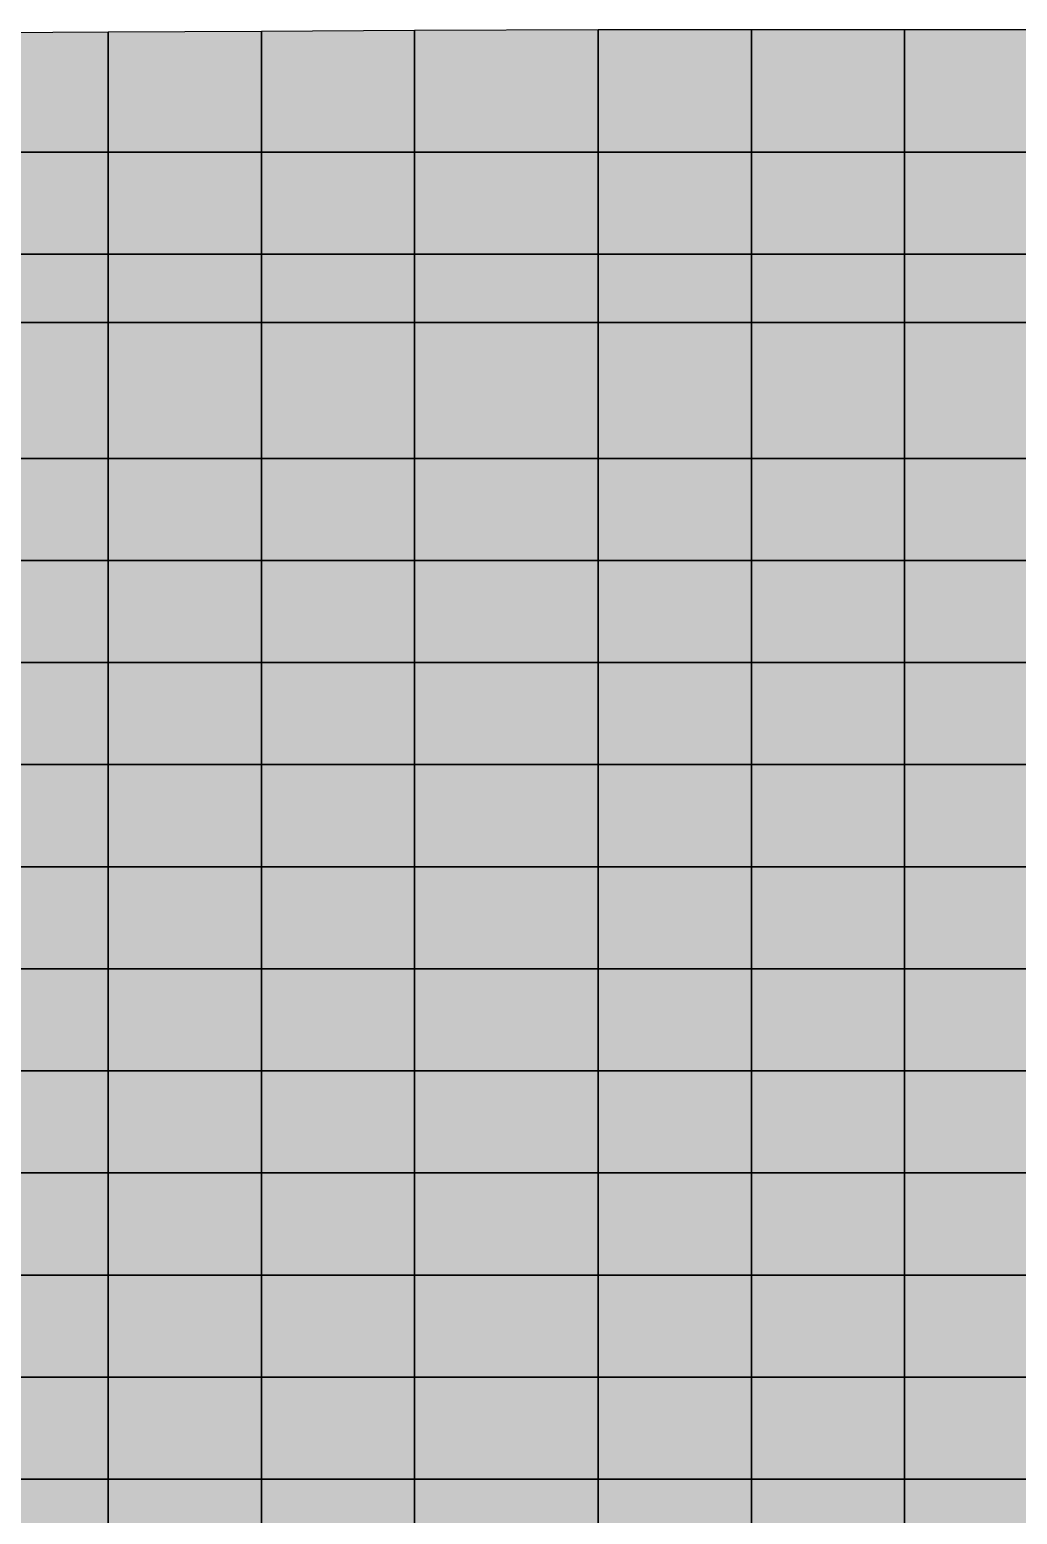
# Model space of a CAD drawing. Header units: inches. Extents: x -100 to 146, y -140 to 41.
# Drawn here: x 33.73 to 43.41, y -10.34 to 4.2 of the extents above; entities that cross this region are included whole.
import ezdxf

# ---------------------------------------------------------------- set-up
doc = ezdxf.new("R2010")
doc.units = ezdxf.units.IN
doc.header["$MEASUREMENT"] = 0
for name, color, linetype in [('Contour 1-01', 7, 'Continuous'), ('Mesh-joint-vd-s3', 7, 'Continuous'), ('Mesh-埋立土(気中)', 7, 'Continuous'), ('Mesh-埋立土(水中)', 7, 'Continuous'), ('Mesh-深層混合処理(気中)', 7, 'Continuous'), ('Mesh-深層混合処理(水中)', 7, 'Continuous'), ('Undeformed Mesh-埋立土(気中)', 7, 'Continuous'), ('Undeformed Mesh-埋立土(水中)', 7, 'Continuous'), ('Undeformed Mesh-深層混合処理(気中)', 7, 'Continuous'), ('Undeformed Mesh-深層混合処理(水中)', 7, 'Continuous')]:
    doc.layers.add(name, color=color, linetype=linetype)

msp = doc.modelspace()

# ---------------------------------------------------------------- linework, layer by layer
at = {"color": 7, "true_color": 0xffffff, "transparency": 33554687}
for p, q in [((37.5, 3), (37.5, 3)), ((37.5, 2), (37.5, 2)), ((37.5, 1.33), (37.5, 1.33)), ((37.5, 0), (37.5, 0)), ((37.5, -1), (37.5, -1)), ((37.5, -2), (37.5, -2)), ((37.5, -3), (37.5, -3)), ((37.5, -4), (37.5, -4)), ((37.5, -5), (37.5, -5)), ((37.5, -6), (37.5, -6)), ((37.5, -7), (37.5, -7)), ((37.5, -8), (37.5, -8)), ((37.5, -9), (37.5, -9)), ((37.5, -10), (37.5, -10))]:
    msp.add_line(p, q, dxfattribs=at)
for points in [[(34.5, 4.176), (33.3, 4.17), (33.3, 3)], [(34.5, 4.176), (33.3, 3), (34.5, 3)], [(36, 4.1835), (34.5, 4.176), (34.5, 3)], [(36, 4.1835), (34.5, 3), (36, 3)], [(37.5, 4.191), (36, 4.1835), (36, 3)], [(37.5, 4.191), (36, 3), (37.5, 3)], [(39.3, 4.2), (37.5, 4.191), (37.5, 3)], [(39.3, 4.2), (37.5, 3), (39.3, 3)], [(40.8, 4.2), (39.3, 4.2), (39.3, 3)], [(40.8, 4.2), (39.3, 3), (40.8, 3)], [(40.8, 3), (42.3, 3), (42.3, 4.2)], [(40.8, 3), (42.3, 4.2), (40.8, 4.2)], [(42.3, 3), (43.8, 3), (43.8, 4.2)], [(42.3, 3), (43.8, 4.2), (42.3, 4.2)], [(33.3, 2), (34.5, 2), (34.5, 3)], [(33.3, 2), (34.5, 3), (33.3, 3)], [(34.5, 2), (36, 2), (36, 3)], [(34.5, 2), (36, 3), (34.5, 3)], [(36, 2), (37.5, 2), (37.5, 3)], [(36, 2), (37.5, 3), (36, 3)], [(37.5, 2), (39.3, 2), (39.3, 3)], [(37.5, 2), (39.3, 3), (37.5, 3)], [(39.3, 2), (40.8, 2), (40.8, 3)], [(39.3, 2), (40.8, 3), (39.3, 3)], [(40.8, 3), (40.8, 2), (42.3, 2)], [(40.8, 3), (42.3, 2), (42.3, 3)], [(42.3, 2), (43.8, 2), (43.8, 3)], [(42.3, 2), (43.8, 3), (42.3, 3)], [(33.3, 2), (33.3, 1.33), (34.5, 1.33)], [(33.3, 2), (34.5, 1.33), (34.5, 2)], [(36, 1.33), (36, 2), (34.5, 2)], [(36, 1.33), (34.5, 2), (34.5, 1.33)], [(37.5, 1.33), (37.5, 2), (36, 2)], [(37.5, 1.33), (36, 2), (36, 1.33)], [(37.5, 2), (37.5, 1.33), (39.3, 1.33)], [(37.5, 2), (39.3, 1.33), (39.3, 2)], [(39.3, 1.33), (40.8, 1.33), (40.8, 2)], [(39.3, 1.33), (40.8, 2), (39.3, 2)], [(40.8, 1.33), (42.3, 1.33), (42.3, 2)], [(40.8, 1.33), (42.3, 2), (40.8, 2)], [(42.3, 2), (42.3, 1.33), (43.8, 1.33)], [(42.3, 2), (43.8, 1.33), (43.8, 2)], [(34.5, 1.33), (33.3, 1.33), (33.3, 0)], [(34.5, 1.33), (33.3, 0), (34.5, 0)], [(36, 0), (36, 1.33), (34.5, 1.33)], [(36, 0), (34.5, 1.33), (34.5, 0)], [(37.5, 1.33), (36, 1.33), (36, 0)], [(37.5, 1.33), (36, 0), (37.5, 0)], [(39.3, 1.33), (37.5, 1.33), (37.5, 0)], [(39.3, 1.33), (37.5, 0), (39.3, 0)], [(40.8, 1.33), (39.3, 1.33), (39.3, 0)], [(40.8, 1.33), (39.3, 0), (40.8, 0)], [(42.3, 1.33), (40.8, 1.33), (40.8, 0)], [(42.3, 1.33), (40.8, 0), (42.3, 0)], [(42.3, 1.33), (42.3, 0), (43.8, 0)], [(42.3, 1.33), (43.8, 0), (43.8, 1.33)], [(33.3, 0), (33.3, -1), (34.5, -1)], [(33.3, 0), (34.5, -1), (34.5, 0)], [(36, -1), (36, 0), (34.5, 0)], [(36, -1), (34.5, 0), (34.5, -1)], [(37.5, -1), (37.5, 0), (36, 0)], [(37.5, -1), (36, 0), (36, -1)], [(37.5, 0), (37.5, -1), (39.3, -1)], [(37.5, 0), (39.3, -1), (39.3, 0)], [(39.3, 0), (39.3, -1), (40.8, -1)], [(39.3, 0), (40.8, -1), (40.8, 0)], [(40.8, 0), (40.8, -1), (42.3, -1)], [(40.8, 0), (42.3, -1), (42.3, 0)], [(42.3, 0), (42.3, -1), (43.8, -1)], [(42.3, 0), (43.8, -1), (43.8, 0)], [(33.3, -1), (33.3, -2), (34.5, -2)], [(33.3, -1), (34.5, -2), (34.5, -1)], [(36, -1), (34.5, -1), (34.5, -2)], [(36, -1), (34.5, -2), (36, -2)], [(37.5, -2), (37.5, -1), (36, -1)], [(37.5, -2), (36, -1), (36, -2)], [(37.5, -1), (37.5, -2), (39.3, -2)], [(37.5, -1), (39.3, -2), (39.3, -1)], [(40.8, -1), (39.3, -1), (39.3, -2)], [(40.8, -1), (39.3, -2), (40.8, -2)], [(40.8, -1), (40.8, -2), (42.3, -2)], [(40.8, -1), (42.3, -2), (42.3, -1)], [(43.8, -1), (42.3, -1), (42.3, -2)], [(43.8, -1), (42.3, -2), (43.8, -2)], [(34.5, -2), (33.3, -2), (33.3, -3)], [(34.5, -2), (33.3, -3), (34.5, -3)], [(36, -2), (34.5, -2), (34.5, -3)], [(36, -2), (34.5, -3), (36, -3)], [(37.5, -3), (37.5, -2), (36, -2)], [(37.5, -3), (36, -2), (36, -3)], [(39.3, -2), (37.5, -2), (37.5, -3)], [(39.3, -2), (37.5, -3), (39.3, -3)], [(40.8, -2), (39.3, -2), (39.3, -3)], [(40.8, -2), (39.3, -3), (40.8, -3)], [(42.3, -2), (40.8, -2), (40.8, -3)], [(42.3, -2), (40.8, -3), (42.3, -3)], [(43.8, -2), (42.3, -2), (42.3, -3)], [(43.8, -2), (42.3, -3), (43.8, -3)], [(34.5, -3), (33.3, -3), (33.3, -4)], [(34.5, -3), (33.3, -4), (34.5, -4)], [(36, -3), (34.5, -3), (34.5, -4)], [(36, -3), (34.5, -4), (36, -4)], [(37.5, -3), (36, -3), (36, -4)], [(37.5, -3), (36, -4), (37.5, -4)], [(39.3, -3), (37.5, -3), (37.5, -4)], [(39.3, -3), (37.5, -4), (39.3, -4)], [(40.8, -3), (39.3, -3), (39.3, -4)], [(40.8, -3), (39.3, -4), (40.8, -4)], [(42.3, -3), (40.8, -3), (40.8, -4)], [(42.3, -3), (40.8, -4), (42.3, -4)], [(43.8, -3), (42.3, -3), (42.3, -4)], [(43.8, -3), (42.3, -4), (43.8, -4)], [(33.3, -4), (33.3, -5), (34.5, -5)], [(33.3, -4), (34.5, -5), (34.5, -4)], [(36, -4), (34.5, -4), (34.5, -5)], [(36, -4), (34.5, -5), (36, -5)], [(37.5, -5), (37.5, -4), (36, -4)], [(37.5, -5), (36, -4), (36, -5)], [(37.5, -4), (37.5, -5), (39.3, -5)], [(37.5, -4), (39.3, -5), (39.3, -4)], [(40.8, -4), (39.3, -4), (39.3, -5)], [(40.8, -4), (39.3, -5), (40.8, -5)], [(40.8, -4), (40.8, -5), (42.3, -5)], [(40.8, -4), (42.3, -5), (42.3, -4)], [(43.8, -4), (42.3, -4), (42.3, -5)], [(43.8, -4), (42.3, -5), (43.8, -5)], [(34.5, -5), (33.3, -5), (33.3, -6)], [(34.5, -5), (33.3, -6), (34.5, -6)], [(36, -5), (34.5, -5), (34.5, -6)], [(36, -5), (34.5, -6), (36, -6)], [(37.5, -5), (36, -5), (36, -6)], [(37.5, -5), (36, -6), (37.5, -6)], [(39.3, -5), (37.5, -5), (37.5, -6)], [(39.3, -5), (37.5, -6), (39.3, -6)], [(40.8, -5), (39.3, -5), (39.3, -6)], [(40.8, -5), (39.3, -6), (40.8, -6)], [(42.3, -5), (40.8, -5), (40.8, -6)], [(42.3, -5), (40.8, -6), (42.3, -6)], [(43.8, -5), (42.3, -5), (42.3, -6)], [(43.8, -5), (42.3, -6), (43.8, -6)], [(34.5, -6), (33.3, -6), (33.3, -7)], [(34.5, -6), (33.3, -7), (34.5, -7)], [(36, -6), (34.5, -6), (34.5, -7)], [(36, -6), (34.5, -7), (36, -7)], [(37.5, -6), (36, -6), (36, -7)], [(37.5, -6), (36, -7), (37.5, -7)], [(39.3, -6), (37.5, -6), (37.5, -7)], [(39.3, -6), (37.5, -7), (39.3, -7)], [(40.8, -6), (39.3, -6), (39.3, -7)], [(40.8, -6), (39.3, -7), (40.8, -7)], [(42.3, -6), (40.8, -6), (40.8, -7)], [(42.3, -6), (40.8, -7), (42.3, -7)], [(43.8, -6), (42.3, -6), (42.3, -7)], [(43.8, -6), (42.3, -7), (43.8, -7)], [(34.5, -7), (33.3, -7), (33.3, -8)], [(34.5, -7), (33.3, -8), (34.5, -8)], [(36, -7), (34.5, -7), (34.5, -8)], [(36, -7), (34.5, -8), (36, -8)], [(37.5, -7), (36, -7), (36, -8)], [(37.5, -7), (36, -8), (37.5, -8)], [(39.3, -7), (37.5, -7), (37.5, -8)], [(39.3, -7), (37.5, -8), (39.3, -8)], [(40.8, -7), (39.3, -7), (39.3, -8)], [(40.8, -7), (39.3, -8), (40.8, -8)], [(42.3, -7), (40.8, -7), (40.8, -8)], [(42.3, -7), (40.8, -8), (42.3, -8)], [(43.8, -7), (42.3, -7), (42.3, -8)], [(43.8, -7), (42.3, -8), (43.8, -8)], [(34.5, -8), (33.3, -8), (33.3, -9)], [(34.5, -8), (33.3, -9), (34.5, -9)], [(36, -8), (34.5, -8), (34.5, -9)], [(36, -8), (34.5, -9), (36, -9)], [(37.5, -8), (36, -8), (36, -9)], [(37.5, -8), (36, -9), (37.5, -9)], [(39.3, -8), (37.5, -8), (37.5, -9)], [(39.3, -8), (37.5, -9), (39.3, -9)], [(40.8, -8), (39.3, -8), (39.3, -9)], [(40.8, -8), (39.3, -9), (40.8, -9)], [(42.3, -8), (40.8, -8), (40.8, -9)], [(42.3, -8), (40.8, -9), (42.3, -9)], [(43.8, -8), (42.3, -8), (42.3, -9)], [(43.8, -8), (42.3, -9), (43.8, -9)], [(34.5, -9), (33.3, -9), (33.3, -10)], [(34.5, -9), (33.3, -10), (34.5, -10)], [(36, -9), (34.5, -9), (34.5, -10)], [(36, -9), (34.5, -10), (36, -10)], [(37.5, -9), (36, -9), (36, -10)], [(37.5, -9), (36, -10), (37.5, -10)], [(39.3, -9), (37.5, -9), (37.5, -10)], [(39.3, -9), (37.5, -10), (39.3, -10)], [(40.8, -9), (39.3, -9), (39.3, -10)], [(40.8, -9), (39.3, -10), (40.8, -10)], [(42.3, -9), (40.8, -9), (40.8, -10)], [(42.3, -9), (40.8, -10), (42.3, -10)], [(43.8, -9), (42.3, -9), (42.3, -10)], [(43.8, -9), (42.3, -10), (43.8, -10)], [(33.3, -10), (33.3, -11), (34.5, -11)], [(33.3, -10), (34.5, -11), (34.5, -10)], [(36, -11), (36, -10), (34.5, -10)], [(36, -11), (34.5, -10), (34.5, -11)], [(37.5, -11), (37.5, -10), (36, -10)], [(37.5, -11), (36, -10), (36, -11)], [(37.5, -10), (37.5, -11), (39.3, -11)], [(37.5, -10), (39.3, -11), (39.3, -10)], [(40.8, -10), (39.3, -10), (39.3, -11)], [(40.8, -10), (39.3, -11), (40.8, -11)], [(40.8, -10), (40.8, -11), (42.3, -11)], [(40.8, -10), (42.3, -11), (42.3, -10)], [(43.8, -10), (42.3, -10), (42.3, -11)], [(43.8, -10), (42.3, -11), (43.8, -11)]]:
    msp.add_solid(points, dxfattribs=at)
at = {"layer": 'Contour 1-01', "color": 5, "true_color": 0x0000ff}
for points in [[(34.5, 4.176), (33.3, 4.17), (33.3, 3)], [(34.5, 4.176), (33.3, 3), (34.5, 3)], [(36, 4.1835), (34.5, 4.176), (34.5, 3)], [(36, 4.1835), (34.5, 3), (36, 3)], [(37.5, 4.191), (36, 4.1835), (36, 3)], [(37.5, 4.191), (36, 3), (37.5, 3)], [(39.3, 4.2), (37.5, 4.191), (37.5, 3)], [(39.3, 4.2), (37.5, 3), (39.3, 3)], [(40.8, 4.2), (39.3, 4.2), (39.3, 3)], [(40.8, 4.2), (39.3, 3), (40.8, 3)], [(40.8, 3), (42.3, 3), (42.3, 4.2)], [(40.8, 3), (42.3, 4.2), (40.8, 4.2)], [(42.3, 3), (43.8, 3), (43.8, 4.2)], [(42.3, 3), (43.8, 4.2), (42.3, 4.2)], [(33.3, 2), (34.5, 2), (34.5, 3)], [(33.3, 2), (34.5, 3), (33.3, 3)], [(34.5, 2), (36, 2), (36, 3)], [(34.5, 2), (36, 3), (34.5, 3)], [(36, 2), (37.5, 2), (37.5, 3)], [(36, 2), (37.5, 3), (36, 3)], [(37.5, 2), (39.3, 2), (39.3, 3)], [(37.5, 2), (39.3, 3), (37.5, 3)], [(39.3, 2), (40.8, 2), (40.8, 3)], [(39.3, 2), (40.8, 3), (39.3, 3)], [(40.8, 3), (40.8, 2), (42.3, 2)], [(40.8, 3), (42.3, 2), (42.3, 3)], [(42.3, 2), (43.8, 2), (43.8, 3)], [(42.3, 2), (43.8, 3), (42.3, 3)], [(33.3, 2), (33.3, 1.33), (34.5, 1.33)], [(33.3, 2), (34.5, 1.33), (34.5, 2)], [(36, 1.33), (36, 2), (34.5, 2)], [(36, 1.33), (34.5, 2), (34.5, 1.33)], [(37.5, 1.33), (37.5, 2), (36, 2)], [(37.5, 1.33), (36, 2), (36, 1.33)], [(37.5, 2), (37.5, 1.33), (39.3, 1.33)], [(37.5, 2), (39.3, 1.33), (39.3, 2)], [(39.3, 1.33), (40.8, 1.33), (40.8, 2)], [(39.3, 1.33), (40.8, 2), (39.3, 2)], [(40.8, 1.33), (42.3, 1.33), (42.3, 2)], [(40.8, 1.33), (42.3, 2), (40.8, 2)], [(42.3, 2), (42.3, 1.33), (43.8, 1.33)], [(42.3, 2), (43.8, 1.33), (43.8, 2)], [(34.5, 1.33), (33.3, 1.33), (33.3, 0)], [(34.5, 1.33), (33.3, 0), (34.5, 0)], [(36, 0), (36, 1.33), (34.5, 1.33)], [(36, 0), (34.5, 1.33), (34.5, 0)], [(37.5, 1.33), (36, 1.33), (36, 0)], [(37.5, 1.33), (36, 0), (37.5, 0)], [(39.3, 1.33), (37.5, 1.33), (37.5, 0)], [(39.3, 1.33), (37.5, 0), (39.3, 0)], [(40.8, 1.33), (39.3, 1.33), (39.3, 0)], [(40.8, 1.33), (39.3, 0), (40.8, 0)], [(42.3, 1.33), (40.8, 1.33), (40.8, 0)], [(42.3, 1.33), (40.8, 0), (42.3, 0)], [(42.3, 1.33), (42.3, 0), (43.8, 0)], [(42.3, 1.33), (43.8, 0), (43.8, 1.33)], [(33.3, 0), (33.3, -1), (34.5, -1)], [(33.3, 0), (34.5, -1), (34.5, 0)], [(36, -1), (36, 0), (34.5, 0)], [(36, -1), (34.5, 0), (34.5, -1)], [(37.5, -1), (37.5, 0), (36, 0)], [(37.5, -1), (36, 0), (36, -1)], [(37.5, 0), (37.5, -1), (39.3, -1)], [(37.5, 0), (39.3, -1), (39.3, 0)], [(39.3, 0), (39.3, -1), (40.8, -1)], [(39.3, 0), (40.8, -1), (40.8, 0)], [(40.8, 0), (40.8, -1), (42.3, -1)], [(40.8, 0), (42.3, -1), (42.3, 0)], [(42.3, 0), (42.3, -1), (43.8, -1)], [(42.3, 0), (43.8, -1), (43.8, 0)], [(33.3, -1), (33.3, -2), (34.5, -2)], [(33.3, -1), (34.5, -2), (34.5, -1)], [(36, -1), (34.5, -1), (34.5, -2)], [(36, -1), (34.5, -2), (36, -2)], [(37.5, -2), (37.5, -1), (36, -1)], [(37.5, -2), (36, -1), (36, -2)], [(37.5, -1), (37.5, -2), (39.3, -2)], [(37.5, -1), (39.3, -2), (39.3, -1)], [(40.8, -1), (39.3, -1), (39.3, -2)], [(40.8, -1), (39.3, -2), (40.8, -2)], [(40.8, -1), (40.8, -2), (42.3, -2)], [(40.8, -1), (42.3, -2), (42.3, -1)], [(43.8, -1), (42.3, -1), (42.3, -2)], [(43.8, -1), (42.3, -2), (43.8, -2)], [(34.5, -2), (33.3, -2), (33.3, -3)], [(34.5, -2), (33.3, -3), (34.5, -3)], [(36, -2), (34.5, -2), (34.5, -3)], [(36, -2), (34.5, -3), (36, -3)], [(37.5, -3), (37.5, -2), (36, -2)], [(37.5, -3), (36, -2), (36, -3)], [(39.3, -2), (37.5, -2), (37.5, -3)], [(39.3, -2), (37.5, -3), (39.3, -3)], [(40.8, -2), (39.3, -2), (39.3, -3)], [(40.8, -2), (39.3, -3), (40.8, -3)], [(42.3, -2), (40.8, -2), (40.8, -3)], [(42.3, -2), (40.8, -3), (42.3, -3)], [(43.8, -2), (42.3, -2), (42.3, -3)], [(43.8, -2), (42.3, -3), (43.8, -3)], [(34.5, -3), (33.3, -3), (33.3, -4)], [(34.5, -3), (33.3, -4), (34.5, -4)], [(36, -3), (34.5, -3), (34.5, -4)], [(36, -3), (34.5, -4), (36, -4)], [(37.5, -3), (36, -3), (36, -4)], [(37.5, -3), (36, -4), (37.5, -4)], [(39.3, -3), (37.5, -3), (37.5, -4)], [(39.3, -3), (37.5, -4), (39.3, -4)], [(40.8, -3), (39.3, -3), (39.3, -4)], [(40.8, -3), (39.3, -4), (40.8, -4)], [(42.3, -3), (40.8, -3), (40.8, -4)], [(42.3, -3), (40.8, -4), (42.3, -4)], [(43.8, -3), (42.3, -3), (42.3, -4)], [(43.8, -3), (42.3, -4), (43.8, -4)], [(33.3, -4), (33.3, -5), (34.5, -5)], [(33.3, -4), (34.5, -5), (34.5, -4)], [(36, -4), (34.5, -4), (34.5, -5)], [(36, -4), (34.5, -5), (36, -5)], [(37.5, -5), (37.5, -4), (36, -4)], [(37.5, -5), (36, -4), (36, -5)], [(37.5, -4), (37.5, -5), (39.3, -5)], [(37.5, -4), (39.3, -5), (39.3, -4)], [(40.8, -4), (39.3, -4), (39.3, -5)], [(40.8, -4), (39.3, -5), (40.8, -5)], [(40.8, -4), (40.8, -5), (42.3, -5)], [(40.8, -4), (42.3, -5), (42.3, -4)], [(43.8, -4), (42.3, -4), (42.3, -5)], [(43.8, -4), (42.3, -5), (43.8, -5)], [(34.5, -5), (33.3, -5), (33.3, -6)], [(34.5, -5), (33.3, -6), (34.5, -6)], [(36, -5), (34.5, -5), (34.5, -6)], [(36, -5), (34.5, -6), (36, -6)], [(37.5, -5), (36, -5), (36, -6)], [(37.5, -5), (36, -6), (37.5, -6)], [(39.3, -5), (37.5, -5), (37.5, -6)], [(39.3, -5), (37.5, -6), (39.3, -6)], [(40.8, -5), (39.3, -5), (39.3, -6)], [(40.8, -5), (39.3, -6), (40.8, -6)], [(42.3, -5), (40.8, -5), (40.8, -6)], [(42.3, -5), (40.8, -6), (42.3, -6)], [(43.8, -5), (42.3, -5), (42.3, -6)], [(43.8, -5), (42.3, -6), (43.8, -6)], [(34.5, -6), (33.3, -6), (33.3, -7)], [(34.5, -6), (33.3, -7), (34.5, -7)], [(36, -6), (34.5, -6), (34.5, -7)], [(36, -6), (34.5, -7), (36, -7)], [(37.5, -6), (36, -6), (36, -7)], [(37.5, -6), (36, -7), (37.5, -7)], [(39.3, -6), (37.5, -6), (37.5, -7)], [(39.3, -6), (37.5, -7), (39.3, -7)], [(40.8, -6), (39.3, -6), (39.3, -7)], [(40.8, -6), (39.3, -7), (40.8, -7)], [(42.3, -6), (40.8, -6), (40.8, -7)], [(42.3, -6), (40.8, -7), (42.3, -7)], [(43.8, -6), (42.3, -6), (42.3, -7)], [(43.8, -6), (42.3, -7), (43.8, -7)], [(34.5, -7), (33.3, -7), (33.3, -8)], [(34.5, -7), (33.3, -8), (34.5, -8)], [(36, -7), (34.5, -7), (34.5, -8)], [(36, -7), (34.5, -8), (36, -8)], [(37.5, -7), (36, -7), (36, -8)], [(37.5, -7), (36, -8), (37.5, -8)], [(39.3, -7), (37.5, -7), (37.5, -8)], [(39.3, -7), (37.5, -8), (39.3, -8)], [(40.8, -7), (39.3, -7), (39.3, -8)], [(40.8, -7), (39.3, -8), (40.8, -8)], [(42.3, -7), (40.8, -7), (40.8, -8)], [(42.3, -7), (40.8, -8), (42.3, -8)], [(43.8, -7), (42.3, -7), (42.3, -8)], [(43.8, -7), (42.3, -8), (43.8, -8)], [(34.5, -8), (33.3, -8), (33.3, -9)], [(34.5, -8), (33.3, -9), (34.5, -9)], [(36, -8), (34.5, -8), (34.5, -9)], [(36, -8), (34.5, -9), (36, -9)], [(37.5, -8), (36, -8), (36, -9)], [(37.5, -8), (36, -9), (37.5, -9)], [(39.3, -8), (37.5, -8), (37.5, -9)], [(39.3, -8), (37.5, -9), (39.3, -9)], [(40.8, -8), (39.3, -8), (39.3, -9)], [(40.8, -8), (39.3, -9), (40.8, -9)], [(42.3, -8), (40.8, -8), (40.8, -9)], [(42.3, -8), (40.8, -9), (42.3, -9)], [(43.8, -8), (42.3, -8), (42.3, -9)], [(43.8, -8), (42.3, -9), (43.8, -9)], [(34.5, -9), (33.3, -9), (33.3, -10)], [(34.5, -9), (33.3, -10), (34.5, -10)], [(36, -9), (34.5, -9), (34.5, -10)], [(36, -9), (34.5, -10), (36, -10)], [(37.5, -9), (36, -9), (36, -10)], [(37.5, -9), (36, -10), (37.5, -10)], [(39.3, -9), (37.5, -9), (37.5, -10)], [(39.3, -9), (37.5, -10), (39.3, -10)], [(40.8, -9), (39.3, -9), (39.3, -10)], [(40.8, -9), (39.3, -10), (40.8, -10)], [(42.3, -9), (40.8, -9), (40.8, -10)], [(42.3, -9), (40.8, -10), (42.3, -10)], [(43.8, -9), (42.3, -9), (42.3, -10)], [(43.8, -9), (42.3, -10), (43.8, -10)], [(33.3, -10), (33.3, -11), (34.5, -11)], [(33.3, -10), (34.5, -11), (34.5, -10)], [(36, -11), (36, -10), (34.5, -10)], [(36, -11), (34.5, -10), (34.5, -11)], [(37.5, -11), (37.5, -10), (36, -10)], [(37.5, -11), (36, -10), (36, -11)], [(37.5, -10), (37.5, -11), (39.3, -11)], [(37.5, -10), (39.3, -11), (39.3, -10)], [(40.8, -10), (39.3, -10), (39.3, -11)], [(40.8, -10), (39.3, -11), (40.8, -11)], [(40.8, -10), (40.8, -11), (42.3, -11)], [(40.8, -10), (42.3, -11), (42.3, -10)], [(43.8, -10), (42.3, -10), (42.3, -11)], [(43.8, -10), (42.3, -11), (43.8, -11)]]:
    msp.add_solid(points, dxfattribs=at)
at = {"layer": 'Mesh-joint-vd-s3', "color": 18, "true_color": 0x000000, "transparency": 33554559}
for p, q in [((37.5, 3), (37.5, 3)), ((37.5, 2), (37.5, 2)), ((37.5, 1.33), (37.5, 1.33)), ((37.5, 0), (37.5, 0)), ((37.5, -1), (37.5, -1)), ((37.5, -2), (37.5, -2)), ((37.5, -3), (37.5, -3)), ((37.5, -4), (37.5, -4)), ((37.5, -5), (37.5, -5)), ((37.5, -6), (37.5, -6)), ((37.5, -7), (37.5, -7)), ((37.5, -8), (37.5, -8)), ((37.5, -9), (37.5, -9)), ((37.5, -10), (37.5, -10))]:
    msp.add_line(p, q, dxfattribs=at)
at = {"layer": 'Mesh-埋立土(気中)', "color": 18, "true_color": 0x000000, "transparency": 33554559}
for p, q in [((34.5, 4.176), (33.3, 4.17)), ((36, 4.1835), (34.5, 4.176)), ((34.5, 3), (34.5, 4.176)), ((34.5, 4.176), (34.5, 3)), ((37.5, 4.191), (36, 4.1835)), ((36, 3), (36, 4.1835)), ((36, 4.1835), (36, 3)), ((39.3, 4.2), (37.5, 4.191)), ((37.5, 3), (37.5, 4.191)), ((37.5, 4.191), (37.5, 3)), ((39.3, 3), (39.3, 4.2)), ((40.8, 4.2), (39.3, 4.2)), ((39.3, 4.2), (39.3, 3)), ((40.8, 3), (40.8, 4.2)), ((42.3, 4.2), (40.8, 4.2)), ((40.8, 4.2), (40.8, 3)), ((42.3, 3), (42.3, 4.2)), ((43.8, 4.2), (42.3, 4.2)), ((42.3, 4.2), (42.3, 3)), ((34.5, 3), (33.3, 3)), ((33.3, 3), (34.5, 3)), ((34.5, 2), (34.5, 3)), ((36, 3), (34.5, 3)), ((34.5, 3), (34.5, 2)), ((34.5, 3), (36, 3)), ((36, 2), (36, 3)), ((37.5, 3), (36, 3)), ((36, 3), (36, 2)), ((36, 3), (37.5, 3)), ((37.5, 2), (37.5, 3)), ((39.3, 3), (37.5, 3)), ((37.5, 3), (37.5, 2)), ((37.5, 3), (39.3, 3)), ((39.3, 2), (39.3, 3)), ((40.8, 3), (39.3, 3)), ((39.3, 3), (39.3, 2)), ((39.3, 3), (40.8, 3)), ((40.8, 2), (40.8, 3)), ((40.8, 3), (40.8, 2)), ((42.3, 3), (40.8, 3)), ((40.8, 3), (42.3, 3)), ((42.3, 2), (42.3, 3)), ((43.8, 3), (42.3, 3)), ((42.3, 3), (42.3, 2)), ((42.3, 3), (43.8, 3)), ((33.3, 2), (34.5, 2)), ((34.5, 2), (36, 2)), ((36, 2), (37.5, 2)), ((37.5, 2), (37.5, 1.33)), ((39.3, 2), (37.5, 2)), ((37.5, 2), (39.3, 2)), ((39.3, 1.33), (39.3, 2)), ((40.8, 2), (39.3, 2)), ((39.3, 2), (39.3, 1.33)), ((39.3, 2), (40.8, 2)), ((40.8, 1.33), (40.8, 2)), ((42.3, 2), (40.8, 2)), ((40.8, 2), (40.8, 1.33)), ((40.8, 2), (42.3, 2)), ((42.3, 1.33), (42.3, 2)), ((42.3, 2), (42.3, 1.33)), ((43.8, 2), (42.3, 2)), ((42.3, 2), (43.8, 2)), ((37.5, 1.33), (39.3, 1.33)), ((39.3, 1.33), (40.8, 1.33)), ((40.8, 1.33), (42.3, 1.33)), ((42.3, 1.33), (43.8, 1.33))]:
    msp.add_line(p, q, dxfattribs=at)
at = {"layer": 'Mesh-埋立土(水中)', "color": 18, "true_color": 0x000000, "transparency": 33554559}
for p, q in [((39.3, 1.33), (37.5, 1.33)), ((37.5, 1.33), (37.5, 0)), ((39.3, 0), (39.3, 1.33)), ((40.8, 1.33), (39.3, 1.33)), ((39.3, 1.33), (39.3, 0)), ((40.8, 0), (40.8, 1.33)), ((42.3, 1.33), (40.8, 1.33)), ((40.8, 1.33), (40.8, 0)), ((42.3, 0), (42.3, 1.33)), ((42.3, 1.33), (42.3, 0)), ((43.8, 1.33), (42.3, 1.33)), ((37.5, 0), (37.5, -1)), ((39.3, 0), (37.5, 0)), ((37.5, 0), (39.3, 0)), ((39.3, -1), (39.3, 0)), ((39.3, 0), (39.3, -1)), ((40.8, 0), (39.3, 0)), ((39.3, 0), (40.8, 0)), ((40.8, -1), (40.8, 0)), ((40.8, 0), (40.8, -1)), ((42.3, 0), (40.8, 0)), ((40.8, 0), (42.3, 0)), ((42.3, -1), (42.3, 0)), ((42.3, 0), (42.3, -1)), ((43.8, 0), (42.3, 0)), ((42.3, 0), (43.8, 0)), ((37.5, -1), (37.5, -2)), ((39.3, -1), (37.5, -1)), ((37.5, -1), (39.3, -1)), ((39.3, -2), (39.3, -1)), ((40.8, -1), (39.3, -1)), ((39.3, -1), (39.3, -2)), ((39.3, -1), (40.8, -1)), ((40.8, -2), (40.8, -1)), ((40.8, -1), (40.8, -2)), ((42.3, -1), (40.8, -1)), ((40.8, -1), (42.3, -1)), ((42.3, -2), (42.3, -1)), ((43.8, -1), (42.3, -1)), ((42.3, -1), (42.3, -2)), ((42.3, -1), (43.8, -1)), ((39.3, -2), (37.5, -2)), ((37.5, -2), (37.5, -3)), ((37.5, -2), (39.3, -2)), ((39.3, -3), (39.3, -2)), ((40.8, -2), (39.3, -2)), ((39.3, -2), (39.3, -3)), ((39.3, -2), (40.8, -2)), ((40.8, -3), (40.8, -2)), ((42.3, -2), (40.8, -2)), ((40.8, -2), (40.8, -3)), ((40.8, -2), (42.3, -2)), ((42.3, -3), (42.3, -2)), ((43.8, -2), (42.3, -2)), ((42.3, -2), (42.3, -3)), ((42.3, -2), (43.8, -2)), ((39.3, -3), (37.5, -3)), ((37.5, -3), (37.5, -4)), ((37.5, -3), (39.3, -3)), ((39.3, -4), (39.3, -3)), ((40.8, -3), (39.3, -3)), ((39.3, -3), (39.3, -4)), ((39.3, -3), (40.8, -3)), ((40.8, -4), (40.8, -3)), ((40.8, -3), (42.3, -3)), ((42.3, -3), (40.8, -3)), ((40.8, -3), (40.8, -4)), ((42.3, -4), (42.3, -3)), ((43.8, -3), (42.3, -3)), ((42.3, -3), (42.3, -4)), ((42.3, -3), (43.8, -3)), ((37.5, -4), (37.5, -5)), ((39.3, -4), (37.5, -4)), ((37.5, -4), (39.3, -4)), ((39.3, -5), (39.3, -4)), ((40.8, -4), (39.3, -4)), ((39.3, -4), (39.3, -5)), ((39.3, -4), (40.8, -4)), ((40.8, -5), (40.8, -4)), ((40.8, -4), (40.8, -5)), ((42.3, -4), (40.8, -4)), ((40.8, -4), (42.3, -4)), ((42.3, -5), (42.3, -4)), ((43.8, -4), (42.3, -4)), ((42.3, -4), (42.3, -5)), ((42.3, -4), (43.8, -4)), ((39.3, -5), (37.5, -5)), ((37.5, -5), (37.5, -6)), ((37.5, -5), (39.3, -5)), ((39.3, -6), (39.3, -5)), ((40.8, -5), (39.3, -5)), ((39.3, -5), (39.3, -6)), ((39.3, -5), (40.8, -5)), ((40.8, -6), (40.8, -5)), ((42.3, -5), (40.8, -5)), ((40.8, -5), (40.8, -6)), ((40.8, -5), (42.3, -5)), ((42.3, -6), (42.3, -5)), ((43.8, -5), (42.3, -5)), ((42.3, -5), (42.3, -6)), ((42.3, -5), (43.8, -5)), ((39.3, -6), (37.5, -6)), ((37.5, -6), (37.5, -7)), ((37.5, -6), (39.3, -6)), ((39.3, -7), (39.3, -6)), ((40.8, -6), (39.3, -6)), ((39.3, -6), (39.3, -7)), ((39.3, -6), (40.8, -6)), ((40.8, -7), (40.8, -6)), ((42.3, -6), (40.8, -6)), ((40.8, -6), (40.8, -7)), ((40.8, -6), (42.3, -6)), ((42.3, -7), (42.3, -6)), ((43.8, -6), (42.3, -6)), ((42.3, -6), (42.3, -7)), ((42.3, -6), (43.8, -6)), ((39.3, -7), (37.5, -7)), ((37.5, -7), (37.5, -8)), ((37.5, -7), (39.3, -7)), ((39.3, -8), (39.3, -7)), ((40.8, -7), (39.3, -7)), ((39.3, -7), (39.3, -8)), ((39.3, -7), (40.8, -7)), ((40.8, -8), (40.8, -7)), ((42.3, -7), (40.8, -7)), ((40.8, -7), (40.8, -8)), ((40.8, -7), (42.3, -7)), ((42.3, -8), (42.3, -7)), ((42.3, -7), (43.8, -7)), ((43.8, -7), (42.3, -7)), ((42.3, -7), (42.3, -8)), ((39.3, -8), (37.5, -8)), ((37.5, -8), (37.5, -9)), ((37.5, -8), (39.3, -8)), ((39.3, -9), (39.3, -8)), ((40.8, -8), (39.3, -8)), ((39.3, -8), (39.3, -9)), ((39.3, -8), (40.8, -8)), ((40.8, -9), (40.8, -8)), ((42.3, -8), (40.8, -8)), ((40.8, -8), (40.8, -9)), ((40.8, -8), (42.3, -8)), ((42.3, -9), (42.3, -8)), ((43.8, -8), (42.3, -8)), ((42.3, -8), (42.3, -9)), ((42.3, -8), (43.8, -8)), ((39.3, -9), (37.5, -9)), ((37.5, -9), (37.5, -10)), ((37.5, -9), (39.3, -9)), ((39.3, -10), (39.3, -9)), ((40.8, -9), (39.3, -9)), ((39.3, -9), (39.3, -10)), ((39.3, -9), (40.8, -9)), ((40.8, -10), (40.8, -9)), ((42.3, -9), (40.8, -9)), ((40.8, -9), (40.8, -10)), ((40.8, -9), (42.3, -9)), ((42.3, -10), (42.3, -9)), ((43.8, -9), (42.3, -9)), ((42.3, -9), (42.3, -10)), ((42.3, -9), (43.8, -9)), ((37.5, -10), (37.5, -11)), ((39.3, -10), (37.5, -10)), ((37.5, -10), (39.3, -10)), ((39.3, -11), (39.3, -10)), ((40.8, -10), (39.3, -10)), ((39.3, -10), (39.3, -11)), ((39.3, -10), (40.8, -10)), ((40.8, -11), (40.8, -10)), ((40.8, -10), (40.8, -11)), ((42.3, -10), (40.8, -10)), ((40.8, -10), (42.3, -10)), ((42.3, -11), (42.3, -10)), ((43.8, -10), (42.3, -10)), ((42.3, -10), (42.3, -11)), ((42.3, -10), (43.8, -10))]:
    msp.add_line(p, q, dxfattribs=at)
at = {"layer": 'Mesh-深層混合処理(気中)', "color": 18, "true_color": 0x000000, "transparency": 33554559}
for p, q in [((34.5, 2), (33.3, 2)), ((34.5, 1.33), (34.5, 2)), ((36, 2), (34.5, 2)), ((34.5, 2), (34.5, 1.33)), ((36, 1.33), (36, 2)), ((37.5, 2), (36, 2)), ((36, 2), (36, 1.33)), ((37.5, 1.33), (37.5, 2)), ((33.3, 1.33), (34.5, 1.33)), ((34.5, 1.33), (36, 1.33)), ((36, 1.33), (37.5, 1.33))]:
    msp.add_line(p, q, dxfattribs=at)
at = {"layer": 'Mesh-深層混合処理(水中)', "color": 18, "true_color": 0x000000, "transparency": 33554559}
for p, q in [((34.5, 1.33), (33.3, 1.33)), ((34.5, 0), (34.5, 1.33)), ((36, 1.33), (34.5, 1.33)), ((34.5, 1.33), (34.5, 0)), ((36, 0), (36, 1.33)), ((37.5, 1.33), (36, 1.33)), ((36, 1.33), (36, 0)), ((37.5, 0), (37.5, 1.33)), ((34.5, 0), (33.3, 0)), ((33.3, 0), (34.5, 0)), ((34.5, -1), (34.5, 0)), ((36, 0), (34.5, 0)), ((34.5, 0), (34.5, -1)), ((34.5, 0), (36, 0)), ((36, -1), (36, 0)), ((37.5, 0), (36, 0)), ((36, 0), (36, -1)), ((36, 0), (37.5, 0)), ((37.5, -1), (37.5, 0)), ((34.5, -1), (33.3, -1)), ((33.3, -1), (34.5, -1)), ((34.5, -2), (34.5, -1)), ((36, -1), (34.5, -1)), ((34.5, -1), (34.5, -2)), ((34.5, -1), (36, -1)), ((36, -2), (36, -1)), ((37.5, -1), (36, -1)), ((36, -1), (36, -2)), ((36, -1), (37.5, -1)), ((37.5, -2), (37.5, -1)), ((33.3, -2), (34.5, -2)), ((34.5, -2), (33.3, -2)), ((34.5, -3), (34.5, -2)), ((36, -2), (34.5, -2)), ((34.5, -2), (34.5, -3)), ((34.5, -2), (36, -2)), ((36, -3), (36, -2)), ((37.5, -2), (36, -2)), ((36, -2), (36, -3)), ((36, -2), (37.5, -2)), ((37.5, -3), (37.5, -2)), ((34.5, -3), (33.3, -3)), ((33.3, -3), (34.5, -3)), ((34.5, -4), (34.5, -3)), ((36, -3), (34.5, -3)), ((34.5, -3), (34.5, -4)), ((34.5, -3), (36, -3)), ((36, -4), (36, -3)), ((37.5, -3), (36, -3)), ((36, -3), (36, -4)), ((36, -3), (37.5, -3)), ((37.5, -4), (37.5, -3)), ((34.5, -4), (33.3, -4)), ((33.3, -4), (34.5, -4)), ((34.5, -5), (34.5, -4)), ((36, -4), (34.5, -4)), ((34.5, -4), (34.5, -5)), ((34.5, -4), (36, -4)), ((36, -5), (36, -4)), ((37.5, -4), (36, -4)), ((36, -4), (36, -5)), ((36, -4), (37.5, -4)), ((37.5, -5), (37.5, -4)), ((34.5, -5), (33.3, -5)), ((33.3, -5), (34.5, -5)), ((34.5, -6), (34.5, -5)), ((34.5, -5), (36, -5)), ((36, -5), (34.5, -5)), ((34.5, -5), (34.5, -6)), ((36, -6), (36, -5)), ((37.5, -5), (36, -5)), ((36, -5), (36, -6)), ((36, -5), (37.5, -5)), ((37.5, -6), (37.5, -5)), ((34.5, -6), (33.3, -6)), ((33.3, -6), (34.5, -6)), ((34.5, -7), (34.5, -6)), ((36, -6), (34.5, -6)), ((34.5, -6), (34.5, -7)), ((34.5, -6), (36, -6)), ((36, -7), (36, -6)), ((37.5, -6), (36, -6)), ((36, -6), (36, -7)), ((36, -6), (37.5, -6)), ((37.5, -7), (37.5, -6)), ((34.5, -7), (33.3, -7)), ((33.3, -7), (34.5, -7)), ((34.5, -8), (34.5, -7)), ((36, -7), (34.5, -7)), ((34.5, -7), (34.5, -8)), ((34.5, -7), (36, -7)), ((36, -8), (36, -7)), ((36, -7), (37.5, -7)), ((37.5, -7), (36, -7)), ((36, -7), (36, -8)), ((37.5, -8), (37.5, -7)), ((34.5, -8), (33.3, -8)), ((33.3, -8), (34.5, -8)), ((34.5, -9), (34.5, -8)), ((36, -8), (34.5, -8)), ((34.5, -8), (34.5, -9)), ((34.5, -8), (36, -8)), ((36, -9), (36, -8)), ((37.5, -8), (36, -8)), ((36, -8), (36, -9)), ((36, -8), (37.5, -8)), ((37.5, -9), (37.5, -8)), ((34.5, -9), (33.3, -9)), ((33.3, -9), (34.5, -9)), ((34.5, -10), (34.5, -9)), ((36, -9), (34.5, -9)), ((34.5, -9), (34.5, -10)), ((34.5, -9), (36, -9)), ((36, -10), (36, -9)), ((37.5, -9), (36, -9)), ((36, -9), (36, -10)), ((36, -9), (37.5, -9)), ((37.5, -10), (37.5, -9)), ((34.5, -10), (33.3, -10)), ((33.3, -10), (34.5, -10)), ((34.5, -11), (34.5, -10)), ((36, -10), (34.5, -10)), ((34.5, -10), (34.5, -11)), ((34.5, -10), (36, -10)), ((36, -11), (36, -10)), ((37.5, -10), (36, -10)), ((36, -10), (36, -11)), ((36, -10), (37.5, -10)), ((37.5, -11), (37.5, -10))]:
    msp.add_line(p, q, dxfattribs=at)
at = {"layer": 'Undeformed Mesh-埋立土(気中)', "color": 8, "true_color": 0x808080, "transparency": 33554687}
for p, q in [((34.5, 4.176), (33.3, 4.17)), ((36, 4.1835), (34.5, 4.176)), ((34.5, 3), (34.5, 4.176)), ((34.5, 4.176), (34.5, 3)), ((37.5, 4.191), (36, 4.1835)), ((36, 3), (36, 4.1835)), ((36, 4.1835), (36, 3)), ((39.3, 4.2), (37.5, 4.191)), ((37.5, 3), (37.5, 4.191)), ((37.5, 4.191), (37.5, 3)), ((39.3, 3), (39.3, 4.2)), ((40.8, 4.2), (39.3, 4.2)), ((39.3, 4.2), (39.3, 3)), ((40.8, 3), (40.8, 4.2)), ((42.3, 4.2), (40.8, 4.2)), ((40.8, 4.2), (40.8, 3)), ((42.3, 3), (42.3, 4.2)), ((43.8, 4.2), (42.3, 4.2)), ((42.3, 4.2), (42.3, 3)), ((34.5, 3), (33.3, 3)), ((33.3, 3), (34.5, 3)), ((34.5, 2), (34.5, 3)), ((36, 3), (34.5, 3)), ((34.5, 3), (34.5, 2)), ((34.5, 3), (36, 3)), ((36, 2), (36, 3)), ((37.5, 3), (36, 3)), ((36, 3), (36, 2)), ((36, 3), (37.5, 3)), ((37.5, 2), (37.5, 3)), ((39.3, 3), (37.5, 3)), ((37.5, 3), (37.5, 2)), ((37.5, 3), (39.3, 3)), ((39.3, 2), (39.3, 3)), ((40.8, 3), (39.3, 3)), ((39.3, 3), (39.3, 2)), ((39.3, 3), (40.8, 3)), ((40.8, 2), (40.8, 3)), ((40.8, 3), (40.8, 2)), ((42.3, 3), (40.8, 3)), ((40.8, 3), (42.3, 3)), ((42.3, 2), (42.3, 3)), ((43.8, 3), (42.3, 3)), ((42.3, 3), (42.3, 2)), ((42.3, 3), (43.8, 3)), ((33.3, 2), (34.5, 2)), ((34.5, 2), (36, 2)), ((36, 2), (37.5, 2)), ((37.5, 2), (37.5, 1.33)), ((39.3, 2), (37.5, 2)), ((37.5, 2), (39.3, 2)), ((39.3, 1.33), (39.3, 2)), ((40.8, 2), (39.3, 2)), ((39.3, 2), (39.3, 1.33)), ((39.3, 2), (40.8, 2)), ((40.8, 1.33), (40.8, 2)), ((42.3, 2), (40.8, 2)), ((40.8, 2), (40.8, 1.33)), ((40.8, 2), (42.3, 2)), ((42.3, 1.33), (42.3, 2)), ((42.3, 2), (42.3, 1.33)), ((43.8, 2), (42.3, 2)), ((42.3, 2), (43.8, 2)), ((37.5, 1.33), (39.3, 1.33)), ((39.3, 1.33), (40.8, 1.33)), ((40.8, 1.33), (42.3, 1.33)), ((42.3, 1.33), (43.8, 1.33))]:
    msp.add_line(p, q, dxfattribs=at)
at = {"layer": 'Undeformed Mesh-埋立土(水中)', "color": 8, "true_color": 0x808080, "transparency": 33554687}
for p, q in [((39.3, 1.33), (37.5, 1.33)), ((37.5, 1.33), (37.5, 0)), ((39.3, 0), (39.3, 1.33)), ((40.8, 1.33), (39.3, 1.33)), ((39.3, 1.33), (39.3, 0)), ((40.8, 0), (40.8, 1.33)), ((42.3, 1.33), (40.8, 1.33)), ((40.8, 1.33), (40.8, 0)), ((42.3, 0), (42.3, 1.33)), ((42.3, 1.33), (42.3, 0)), ((43.8, 1.33), (42.3, 1.33)), ((37.5, 0), (37.5, -1)), ((39.3, 0), (37.5, 0)), ((37.5, 0), (39.3, 0)), ((39.3, -1), (39.3, 0)), ((39.3, 0), (39.3, -1)), ((40.8, 0), (39.3, 0)), ((39.3, 0), (40.8, 0)), ((40.8, -1), (40.8, 0)), ((40.8, 0), (40.8, -1)), ((42.3, 0), (40.8, 0)), ((40.8, 0), (42.3, 0)), ((42.3, -1), (42.3, 0)), ((42.3, 0), (42.3, -1)), ((43.8, 0), (42.3, 0)), ((42.3, 0), (43.8, 0)), ((37.5, -1), (37.5, -2)), ((39.3, -1), (37.5, -1)), ((37.5, -1), (39.3, -1)), ((39.3, -2), (39.3, -1)), ((40.8, -1), (39.3, -1)), ((39.3, -1), (39.3, -2)), ((39.3, -1), (40.8, -1)), ((40.8, -2), (40.8, -1)), ((40.8, -1), (40.8, -2)), ((42.3, -1), (40.8, -1)), ((40.8, -1), (42.3, -1)), ((42.3, -2), (42.3, -1)), ((43.8, -1), (42.3, -1)), ((42.3, -1), (42.3, -2)), ((42.3, -1), (43.8, -1)), ((39.3, -2), (37.5, -2)), ((37.5, -2), (37.5, -3)), ((37.5, -2), (39.3, -2)), ((39.3, -3), (39.3, -2)), ((40.8, -2), (39.3, -2)), ((39.3, -2), (39.3, -3)), ((39.3, -2), (40.8, -2)), ((40.8, -3), (40.8, -2)), ((42.3, -2), (40.8, -2)), ((40.8, -2), (40.8, -3)), ((40.8, -2), (42.3, -2)), ((42.3, -3), (42.3, -2)), ((43.8, -2), (42.3, -2)), ((42.3, -2), (42.3, -3)), ((42.3, -2), (43.8, -2)), ((39.3, -3), (37.5, -3)), ((37.5, -3), (37.5, -4)), ((37.5, -3), (39.3, -3)), ((39.3, -4), (39.3, -3)), ((40.8, -3), (39.3, -3)), ((39.3, -3), (39.3, -4)), ((39.3, -3), (40.8, -3)), ((40.8, -4), (40.8, -3)), ((40.8, -3), (42.3, -3)), ((42.3, -3), (40.8, -3)), ((40.8, -3), (40.8, -4)), ((42.3, -4), (42.3, -3)), ((43.8, -3), (42.3, -3)), ((42.3, -3), (42.3, -4)), ((42.3, -3), (43.8, -3)), ((37.5, -4), (37.5, -5)), ((39.3, -4), (37.5, -4)), ((37.5, -4), (39.3, -4)), ((39.3, -5), (39.3, -4)), ((40.8, -4), (39.3, -4)), ((39.3, -4), (39.3, -5)), ((39.3, -4), (40.8, -4)), ((40.8, -5), (40.8, -4)), ((40.8, -4), (40.8, -5)), ((42.3, -4), (40.8, -4)), ((40.8, -4), (42.3, -4)), ((42.3, -5), (42.3, -4)), ((43.8, -4), (42.3, -4)), ((42.3, -4), (42.3, -5)), ((42.3, -4), (43.8, -4)), ((39.3, -5), (37.5, -5)), ((37.5, -5), (37.5, -6)), ((37.5, -5), (39.3, -5)), ((39.3, -6), (39.3, -5)), ((40.8, -5), (39.3, -5)), ((39.3, -5), (39.3, -6)), ((39.3, -5), (40.8, -5)), ((40.8, -6), (40.8, -5)), ((42.3, -5), (40.8, -5)), ((40.8, -5), (40.8, -6)), ((40.8, -5), (42.3, -5)), ((42.3, -6), (42.3, -5)), ((43.8, -5), (42.3, -5)), ((42.3, -5), (42.3, -6)), ((42.3, -5), (43.8, -5)), ((39.3, -6), (37.5, -6)), ((37.5, -6), (37.5, -7)), ((37.5, -6), (39.3, -6)), ((39.3, -7), (39.3, -6)), ((40.8, -6), (39.3, -6)), ((39.3, -6), (39.3, -7)), ((39.3, -6), (40.8, -6)), ((40.8, -7), (40.8, -6)), ((42.3, -6), (40.8, -6)), ((40.8, -6), (40.8, -7)), ((40.8, -6), (42.3, -6)), ((42.3, -7), (42.3, -6)), ((43.8, -6), (42.3, -6)), ((42.3, -6), (42.3, -7)), ((42.3, -6), (43.8, -6)), ((39.3, -7), (37.5, -7)), ((37.5, -7), (37.5, -8)), ((37.5, -7), (39.3, -7)), ((39.3, -8), (39.3, -7)), ((40.8, -7), (39.3, -7)), ((39.3, -7), (39.3, -8)), ((39.3, -7), (40.8, -7)), ((40.8, -8), (40.8, -7)), ((42.3, -7), (40.8, -7)), ((40.8, -7), (40.8, -8)), ((40.8, -7), (42.3, -7)), ((42.3, -8), (42.3, -7)), ((42.3, -7), (43.8, -7)), ((43.8, -7), (42.3, -7)), ((42.3, -7), (42.3, -8)), ((39.3, -8), (37.5, -8)), ((37.5, -8), (37.5, -9)), ((37.5, -8), (39.3, -8)), ((39.3, -9), (39.3, -8)), ((40.8, -8), (39.3, -8)), ((39.3, -8), (39.3, -9)), ((39.3, -8), (40.8, -8)), ((40.8, -9), (40.8, -8)), ((42.3, -8), (40.8, -8)), ((40.8, -8), (40.8, -9)), ((40.8, -8), (42.3, -8)), ((42.3, -9), (42.3, -8)), ((43.8, -8), (42.3, -8)), ((42.3, -8), (42.3, -9)), ((42.3, -8), (43.8, -8)), ((39.3, -9), (37.5, -9)), ((37.5, -9), (37.5, -10)), ((37.5, -9), (39.3, -9)), ((39.3, -10), (39.3, -9)), ((40.8, -9), (39.3, -9)), ((39.3, -9), (39.3, -10)), ((39.3, -9), (40.8, -9)), ((40.8, -10), (40.8, -9)), ((42.3, -9), (40.8, -9)), ((40.8, -9), (40.8, -10)), ((40.8, -9), (42.3, -9)), ((42.3, -10), (42.3, -9)), ((43.8, -9), (42.3, -9)), ((42.3, -9), (42.3, -10)), ((42.3, -9), (43.8, -9)), ((37.5, -10), (37.5, -11)), ((39.3, -10), (37.5, -10)), ((37.5, -10), (39.3, -10)), ((39.3, -11), (39.3, -10)), ((40.8, -10), (39.3, -10)), ((39.3, -10), (39.3, -11)), ((39.3, -10), (40.8, -10)), ((40.8, -11), (40.8, -10)), ((40.8, -10), (40.8, -11)), ((42.3, -10), (40.8, -10)), ((40.8, -10), (42.3, -10)), ((42.3, -11), (42.3, -10)), ((43.8, -10), (42.3, -10)), ((42.3, -10), (42.3, -11)), ((42.3, -10), (43.8, -10))]:
    msp.add_line(p, q, dxfattribs=at)
at = {"layer": 'Undeformed Mesh-深層混合処理(気中)', "color": 8, "true_color": 0x808080, "transparency": 33554687}
for p, q in [((34.5, 2), (33.3, 2)), ((34.5, 1.33), (34.5, 2)), ((36, 2), (34.5, 2)), ((34.5, 2), (34.5, 1.33)), ((36, 1.33), (36, 2)), ((37.5, 2), (36, 2)), ((36, 2), (36, 1.33)), ((37.5, 1.33), (37.5, 2)), ((33.3, 1.33), (34.5, 1.33)), ((34.5, 1.33), (36, 1.33)), ((36, 1.33), (37.5, 1.33))]:
    msp.add_line(p, q, dxfattribs=at)
at = {"layer": 'Undeformed Mesh-深層混合処理(水中)', "color": 8, "true_color": 0x808080, "transparency": 33554687}
for p, q in [((34.5, 1.33), (33.3, 1.33)), ((34.5, 0), (34.5, 1.33)), ((36, 1.33), (34.5, 1.33)), ((34.5, 1.33), (34.5, 0)), ((36, 0), (36, 1.33)), ((37.5, 1.33), (36, 1.33)), ((36, 1.33), (36, 0)), ((37.5, 0), (37.5, 1.33)), ((34.5, 0), (33.3, 0)), ((33.3, 0), (34.5, 0)), ((34.5, -1), (34.5, 0)), ((36, 0), (34.5, 0)), ((34.5, 0), (34.5, -1)), ((34.5, 0), (36, 0)), ((36, -1), (36, 0)), ((37.5, 0), (36, 0)), ((36, 0), (36, -1)), ((36, 0), (37.5, 0)), ((37.5, -1), (37.5, 0)), ((34.5, -1), (33.3, -1)), ((33.3, -1), (34.5, -1)), ((34.5, -2), (34.5, -1)), ((36, -1), (34.5, -1)), ((34.5, -1), (34.5, -2)), ((34.5, -1), (36, -1)), ((36, -2), (36, -1)), ((37.5, -1), (36, -1)), ((36, -1), (36, -2)), ((36, -1), (37.5, -1)), ((37.5, -2), (37.5, -1)), ((33.3, -2), (34.5, -2)), ((34.5, -2), (33.3, -2)), ((34.5, -3), (34.5, -2)), ((36, -2), (34.5, -2)), ((34.5, -2), (34.5, -3)), ((34.5, -2), (36, -2)), ((36, -3), (36, -2)), ((37.5, -2), (36, -2)), ((36, -2), (36, -3)), ((36, -2), (37.5, -2)), ((37.5, -3), (37.5, -2)), ((34.5, -3), (33.3, -3)), ((33.3, -3), (34.5, -3)), ((34.5, -4), (34.5, -3)), ((36, -3), (34.5, -3)), ((34.5, -3), (34.5, -4)), ((34.5, -3), (36, -3)), ((36, -4), (36, -3)), ((37.5, -3), (36, -3)), ((36, -3), (36, -4)), ((36, -3), (37.5, -3)), ((37.5, -4), (37.5, -3)), ((34.5, -4), (33.3, -4)), ((33.3, -4), (34.5, -4)), ((34.5, -5), (34.5, -4)), ((36, -4), (34.5, -4)), ((34.5, -4), (34.5, -5)), ((34.5, -4), (36, -4)), ((36, -5), (36, -4)), ((37.5, -4), (36, -4)), ((36, -4), (36, -5)), ((36, -4), (37.5, -4)), ((37.5, -5), (37.5, -4)), ((34.5, -5), (33.3, -5)), ((33.3, -5), (34.5, -5)), ((34.5, -6), (34.5, -5)), ((34.5, -5), (36, -5)), ((36, -5), (34.5, -5)), ((34.5, -5), (34.5, -6)), ((36, -6), (36, -5)), ((37.5, -5), (36, -5)), ((36, -5), (36, -6)), ((36, -5), (37.5, -5)), ((37.5, -6), (37.5, -5)), ((34.5, -6), (33.3, -6)), ((33.3, -6), (34.5, -6)), ((34.5, -7), (34.5, -6)), ((36, -6), (34.5, -6)), ((34.5, -6), (34.5, -7)), ((34.5, -6), (36, -6)), ((36, -7), (36, -6)), ((37.5, -6), (36, -6)), ((36, -6), (36, -7)), ((36, -6), (37.5, -6)), ((37.5, -7), (37.5, -6)), ((34.5, -7), (33.3, -7)), ((33.3, -7), (34.5, -7)), ((34.5, -8), (34.5, -7)), ((36, -7), (34.5, -7)), ((34.5, -7), (34.5, -8)), ((34.5, -7), (36, -7)), ((36, -8), (36, -7)), ((36, -7), (37.5, -7)), ((37.5, -7), (36, -7)), ((36, -7), (36, -8)), ((37.5, -8), (37.5, -7)), ((34.5, -8), (33.3, -8)), ((33.3, -8), (34.5, -8)), ((34.5, -9), (34.5, -8)), ((36, -8), (34.5, -8)), ((34.5, -8), (34.5, -9)), ((34.5, -8), (36, -8)), ((36, -9), (36, -8)), ((37.5, -8), (36, -8)), ((36, -8), (36, -9)), ((36, -8), (37.5, -8)), ((37.5, -9), (37.5, -8)), ((34.5, -9), (33.3, -9)), ((33.3, -9), (34.5, -9)), ((34.5, -10), (34.5, -9)), ((36, -9), (34.5, -9)), ((34.5, -9), (34.5, -10)), ((34.5, -9), (36, -9)), ((36, -10), (36, -9)), ((37.5, -9), (36, -9)), ((36, -9), (36, -10)), ((36, -9), (37.5, -9)), ((37.5, -10), (37.5, -9)), ((34.5, -10), (33.3, -10)), ((33.3, -10), (34.5, -10)), ((34.5, -11), (34.5, -10)), ((36, -10), (34.5, -10)), ((34.5, -10), (34.5, -11)), ((34.5, -10), (36, -10)), ((36, -11), (36, -10)), ((37.5, -10), (36, -10)), ((36, -10), (36, -11)), ((36, -10), (37.5, -10)), ((37.5, -11), (37.5, -10))]:
    msp.add_line(p, q, dxfattribs=at)

doc.saveas('drawing.dxf')
